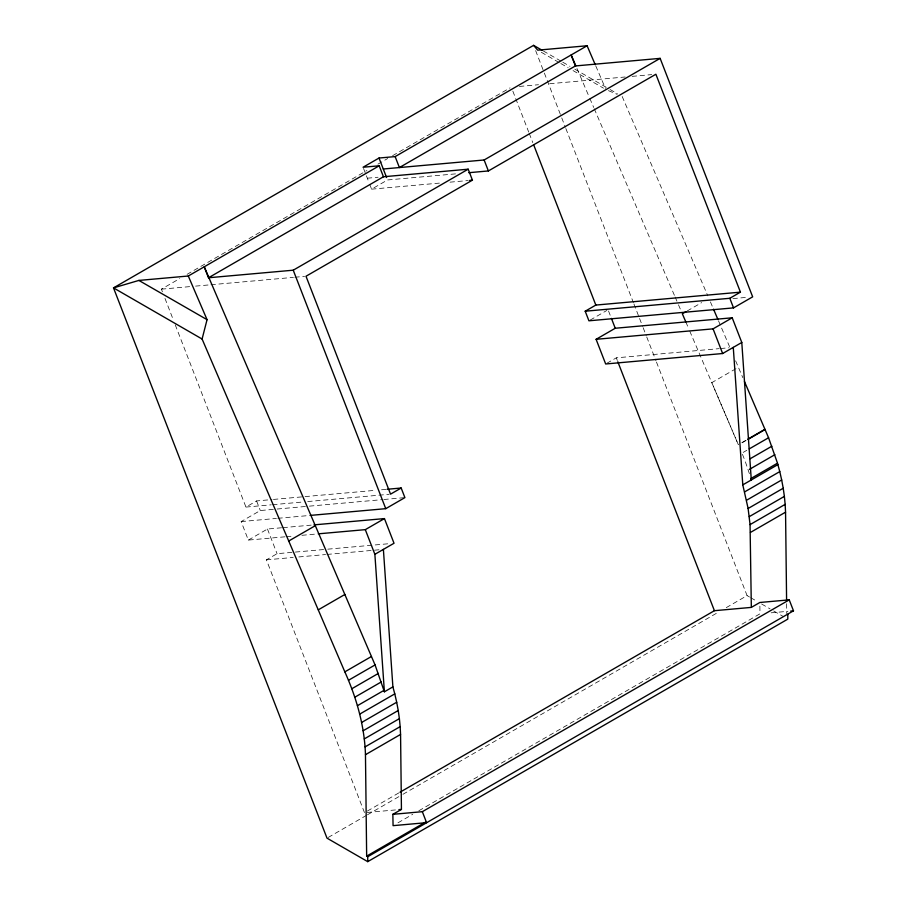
<?xml version="1.0" encoding="UTF-8"?>
<svg xmlns="http://www.w3.org/2000/svg" width="907" height="907" viewBox="0 0 907 907"><rect width="100%" height="100%" fill="white"/><g stroke="black" fill="none" stroke-linecap="round" stroke-linejoin="round"><path stroke-width="0.68" stroke-dasharray="4.54 3.4" d="M162.421 291.805L161.389 289.163L179.745 278.574M187.091 274.333L366.927 170.505M377.936 164.144L387.72 158.498M392.618 155.675L510.063 87.866M369.693 184.291L371.587 189.166L387.538 179.96L456.164 173.827M175.232 324.819L245.944 507.081L256.579 500.936L272.021 499.553M285.025 536.808L248.337 540.084L241.16 521.582L260.298 510.528L275.739 509.156M590.117 320.114L606.874 310.443M248.337 540.084L267.474 529.03L281.567 527.772M687.177 310.988L701.678 302.609M398.774 792.922L364.523 812.706L266.42 559.846L277.054 553.701L293.959 552.193M606.851 363.288L616.307 357.834L719.183 348.639M735.962 368.684L711.791 382.641L738.332 444.679L689.15 329.695M741.96 442.582L746.79 439.793M742.051 442.809L746.892 440.02M743.184 452.4L746.812 450.303M749.397 473.681L745.293 461.561L747.708 460.166M328.232 837.433L366.201 815.518M367.426 814.815L401.71 795.008M402.935 794.305L718.922 611.874M726.269 607.633L747.085 595.616L749.511 597.01M397.98 822.819L412.696 814.316M418.841 810.767L759.975 613.812L759.862 603.903M519.416 86.437L538.509 84.725M549.687 83.727L625.15 76.993M632.134 76.358L651.691 74.612M367.324 178.203L378.072 177.239M371.587 189.166L440.212 183.033M450.019 182.16L468.227 180.538M161.389 289.163L190.005 286.612M195.595 286.113L209.574 284.866M210.968 284.741L293.415 277.372M294.82 277.247L304.593 276.374M732.924 298.596L747.028 297.337M720.6 348.515L729.047 347.766M273.426 499.428L375.906 490.279M381.53 489.78L387.142 489.27M245.944 507.081L271.216 504.825M272.622 504.7L302.099 502.059M307.711 501.56L389.137 494.292M277.145 509.031L308.029 506.265M309.434 506.14L382.437 499.621M383.842 499.496L403.502 497.739M241.16 521.582L276.431 518.43M277.837 518.305L311.022 515.346M282.984 527.647L311.169 525.13M286.431 536.683L293.483 536.048M301.952 535.3L318.924 533.781M295.376 552.068L326.373 549.302M327.79 549.166L388.389 543.758M266.42 559.846L293.188 557.454M298.834 556.943L325.602 554.551M327.019 554.426L379.16 549.767M771.143 612.815L787.911 611.318M367.233 812.457L399.012 809.622M608.427 90.632L617.179 94.362M543.304 50.951L561.501 61.461M562.714 62.164L569.993 66.37M574.845 69.17L608.824 88.784M610.037 89.487L617.316 93.693M541.343 52.289L559.63 62.832M560.843 63.535L568.156 67.764M573.031 70.576L603.495 88.16M750.713 597.702L756.755 601.194M761.597 603.983L770.054 608.869M773.682 610.955L783.546 616.658M622.179 96.493L707.811 295.841M595.797 65.984L605.434 88.41M576.965 68.49L589.233 97.06M589.788 98.353L593.7 107.445M594.255 108.738L674.581 295.716M675.137 297.02L677.37 302.212M678.481 304.797L681.236 311.214M710.43 301.929L712.426 306.6M718.503 320.806L729.545 346.633M735.622 360.827L742.81 377.629M685.839 321.951L688.594 328.402M742.448 454.305L745.293 461.561M535.64 50.633L543.826 71.744M544.347 73.059L561.24 116.606M561.75 117.921L565.333 127.161M565.843 128.488L633.426 302.666M633.936 303.981L639.061 317.178M639.571 318.504L642.644 326.418M643.154 327.733L646.226 335.658M646.736 336.973L655.954 360.725M656.464 362.052L747.085 595.616M608.54 310.988L610.933 317.155M512.829 91.119L528.713 132.059M529.223 133.386L532.806 142.626M616.307 357.834L617.327 360.464M363.548 168.453L365.906 174.552M366.383 175.765L369.217 183.078M256.579 500.936L260.298 510.528M267.474 529.03L277.054 553.701M164.983 298.414L173.18 319.547M786.63 603.733L786.743 613.586"/><path stroke-width="1.36" d="M367.72 861.65L367.72 856.741L366.655 856.129L365.464 754.703C364.557 726.019 356.553 697.925 344.841 671.86L202.091 339.025L207.057 319.672L188.293 276.011L138.884 280.422L113.511 287.882L327.008 838.147L367.72 861.65L787.809 619.118L787.809 614.209M542.091 50.259L533.588 45.35L113.511 287.882L202.091 339.025M595.253 64.726L587.101 45.758L395.146 156.594L379.024 158.033L363.072 167.239L379.194 165.8L383.446 176.763L468.182 169.19L472.434 180.153L305.999 276.25L390.543 494.156L401.177 488.023L404.896 497.614L385.758 508.668L311.022 515.346M188.293 276.011L379.194 165.8M383.389 549.393L392.89 686.882L384.387 691.792L375.067 664.933L204.245 266.805L208.497 277.769L383.446 176.763M468.772 172.704L488.385 170.947L655.886 74.238L740.441 292.156L595.831 305.069L585.196 311.214L588.926 320.806L733.525 307.881L752.663 296.838L660.137 58.365L575.412 65.939L399.397 167.557L395.146 156.594M208.497 277.769L293.233 270.195L468.182 169.19M383.276 168.997L484.134 159.983L660.137 58.365M741.79 342.472L722.641 353.526L605.672 363.979L596.103 339.309L615.241 328.255L732.21 317.801L741.79 342.472L751.291 479.962L750.905 478.522L777.492 463.171L768.569 437.752L744.466 381.507M288.845 540.957L315.432 525.607M685.964 311.679L682.336 313.777L685.839 321.951M585.196 311.214L729.806 298.29L740.441 292.156M318.924 533.781L365.306 529.643L384.455 518.589L394.023 543.259L374.874 554.302L384.387 691.792M596.103 339.309L713.072 328.856L732.21 317.801M318.3 609.821L344.887 594.47M344.841 671.86L371.428 656.509M748.003 439.101L764.918 429.328M748.094 439.317L765.02 429.555M348.481 680.284L375.067 664.933M749.227 448.908L768.569 437.752M351.803 688.753L378.389 673.402M750.123 458.772L771.88 446.21M354.773 697.234L381.371 681.883M749.488 469.35L774.861 454.702M357.415 705.703L384.001 690.352M399.998 792.219L714.421 610.694L751.336 607.395L750.055 524.62L748.116 508.498L742.788 484.871L777.877 464.611M359.682 714.138L394.783 693.878L392.89 686.882M744.67 491.866L779.771 471.606L777.492 463.171M361.587 722.505L396.688 702.245L394.783 693.878M746.586 500.233L781.675 479.973L779.771 471.606M363.129 730.77L398.23 710.51L396.688 702.245M748.116 508.498L783.217 488.238L781.675 479.973M364.285 738.91L399.386 718.65L398.23 710.51M749.273 516.639L784.374 496.378L783.217 488.238M365.067 746.892L400.168 726.632L399.386 718.65M750.055 524.62L785.156 504.36L784.374 496.378M365.464 754.703L400.565 734.432L400.168 726.632M750.452 532.432L785.553 512.172L785.156 504.36M751.336 607.395L759.839 602.486L789.237 599.856L793.489 610.819L367.72 856.741M422.333 811.686L426.585 822.66L393.071 825.653L392.856 814.327L422.333 811.686L789.237 599.856M366.655 856.129L425.44 822.184M392.856 814.327L401.438 809.407L400.565 734.432M587.101 45.758L537.692 50.168L533.588 45.35M469.633 180.414L472.434 180.153M387.142 489.27L401.177 488.023M313.981 524.881L384.455 518.589M790.7 611.069L793.489 610.819M399.012 809.622L401.438 809.407M138.884 280.422L207.057 319.672M575.843 65.894L571.149 54.976L575.412 65.939M713.526 309.185L717.947 319.513M729.806 298.29L733.525 307.881M713.072 328.856L722.641 353.526M611.42 318.38L615.241 328.255M533.838 145.267L595.831 305.069M617.837 361.78L714.421 610.694M484.134 159.983L488.385 170.947M379.024 158.033L386.586 177.523M293.233 270.195L385.758 508.668M365.306 529.643L374.874 554.302M733.275 347.381L742.788 484.871M785.553 512.172L786.596 600.91"/></g></svg>
